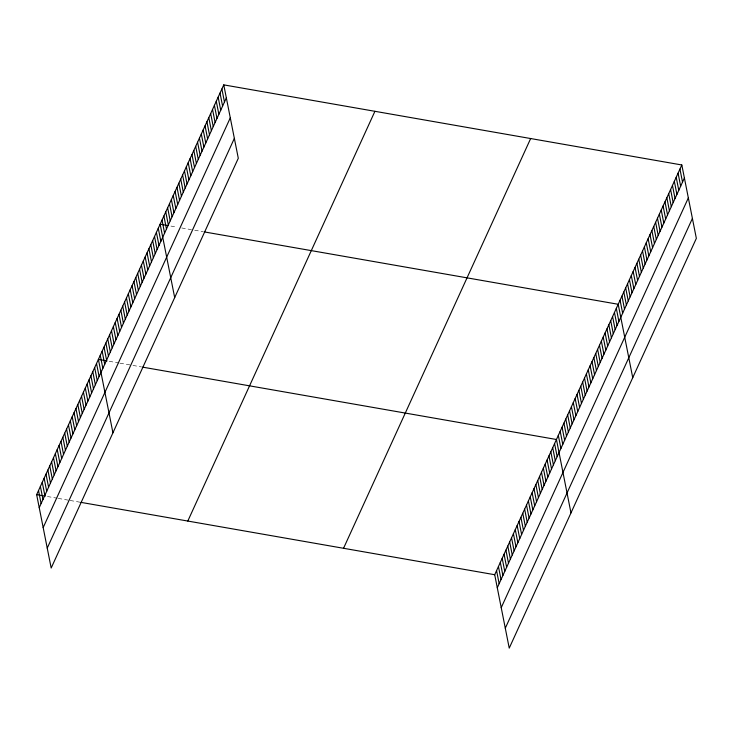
<?xml version="1.0" encoding="UTF-8"?>
<svg xmlns="http://www.w3.org/2000/svg" width="733" height="733" viewBox="0 0 733 733"><rect width="100%" height="100%" fill="white"/><g stroke="black" fill="none" stroke-linecap="round" stroke-linejoin="round"><path stroke-width="0.55" stroke-dasharray="3.67 2.75" d="M170.945 226.076L176.341 227.019M181.738 227.963L191.46 229.667M194.694 230.235L203.334 231.738M109.199 361.296L118.911 362.991M119.992 363.183L130.786 365.071M132.948 365.446L141.588 366.958M47.443 496.516L57.165 498.211M58.246 498.403L69.039 500.291M70.121 500.474L79.842 502.178"/><path stroke-width="1.1" d="M223.767 84.872L238.298 158.282L51.182 568.029L36.65 494.628L223.767 84.872L681.818 164.971L696.35 238.372L509.233 648.128L494.702 574.718L681.818 164.971M39.234 507.667L226.341 97.92M43.174 527.586L230.29 117.839M47.242 548.11L234.358 138.363M187.804 521.053L374.92 111.306M343.548 548.284L530.655 138.537M497.286 587.756L684.393 178.009M501.225 607.675L688.342 197.928M505.294 628.199L692.401 218.452M167.701 225.517L160.142 224.188L174.683 297.598M204.415 231.93L618.194 304.277L632.735 377.687M107.036 360.92L98.396 359.408L112.937 432.818M142.669 367.151L556.448 439.498L570.98 512.908M36.65 494.628L45.29 496.131M80.914 502.362L494.702 574.718M679.94 169.066L682.524 182.105M678.071 173.162L680.655 186.2M676.202 177.258L678.785 190.296M674.333 181.353L676.916 194.392M672.463 185.458L675.038 198.496M670.585 189.554L673.169 202.592M668.716 193.649L671.3 206.688M666.847 197.745L669.431 210.783M664.978 201.841L667.552 214.879M663.099 205.946L665.683 218.984M661.23 210.041L663.814 223.079M659.361 214.137L661.945 227.175M657.492 218.232L660.076 231.271M655.623 222.328L658.197 235.366M653.744 226.433L656.328 239.471M651.875 230.529L654.459 243.567M650.006 234.624L652.59 247.662M648.137 238.72L650.712 251.758M646.259 242.815L648.842 255.854M644.389 246.92L646.973 259.958M642.52 251.016L645.104 264.054M640.651 255.111L643.235 268.15M638.782 259.207L641.357 272.245M636.904 263.303L639.488 276.341M635.035 267.408L637.618 280.446M633.165 271.503L635.749 284.541M631.296 275.599L633.88 288.637M629.427 279.694L632.002 292.733M627.549 283.79L630.133 296.828M625.68 287.895L628.263 300.933M623.81 291.991L626.394 305.029M621.941 296.086L624.516 309.124M620.063 300.182L622.647 313.22M616.325 308.382L618.909 321.421M614.456 312.478L617.039 325.516M612.586 316.574L615.161 329.612M610.708 320.669L613.292 333.707M608.839 324.765L611.423 337.812M606.97 328.87L609.554 341.908M605.101 332.965L607.684 346.003M603.222 337.061L605.806 350.099M601.353 341.157L603.937 354.195M599.484 345.252L602.068 358.3M597.615 349.357L600.199 362.395M595.746 353.453L598.32 366.491M593.867 357.548L596.451 370.586M591.998 361.644L594.582 374.682M590.129 365.74L592.713 378.787M588.26 369.844L590.844 382.883M586.391 373.94L588.966 386.978M584.513 378.036L587.096 391.074M582.643 382.131L585.227 395.169M580.774 386.227L583.358 399.274M578.905 390.332L581.48 403.37M577.027 394.427L579.611 407.466M575.158 398.523L577.741 411.561M573.288 402.619L575.872 415.657M571.419 406.714L574.003 419.762M569.55 410.819L572.125 423.857M567.672 414.915L570.256 427.953M565.803 419.01L568.387 432.049M563.934 423.106L566.517 436.144M562.064 427.202L564.648 440.249M560.195 431.306L562.77 444.345M558.317 435.402L560.901 448.44M554.579 443.593L557.162 456.632M552.709 447.689L555.284 460.736M550.831 451.794L553.415 464.832M548.962 455.889L551.546 468.928M547.093 459.985L549.677 473.023M545.224 464.081L547.808 477.119M543.355 468.176L545.929 481.224M541.476 472.281L544.06 485.319M539.607 476.377L542.191 489.415M537.738 480.472L540.322 493.511M535.869 484.568L538.443 497.606M533.99 488.664L536.574 501.711M532.121 492.768L534.705 505.807M530.252 496.864L532.836 509.902M528.383 500.96L530.967 513.998M526.514 505.055L529.089 518.094M524.636 509.151L527.219 522.198M522.766 513.256L525.35 526.294M520.897 517.351L523.481 530.39M519.028 521.447L521.612 534.485M517.159 525.543L519.734 538.581M515.281 529.638L517.865 542.686M513.412 533.743L515.995 546.781M511.542 537.839L514.126 550.877M509.673 541.934L512.248 554.973M507.795 546.03L510.379 559.068M505.926 550.126L508.51 563.173M504.057 554.23L506.64 567.269M502.187 558.326L504.771 571.364M500.318 562.422L502.893 575.46M498.44 566.517L501.024 579.556M496.571 570.613L499.155 583.66M221.888 88.977L224.472 102.015M220.019 93.073L222.603 106.111M218.15 97.168L220.734 110.207M216.281 101.264L218.865 114.302M214.412 105.36L216.986 118.407M212.533 109.464L215.117 122.503M210.664 113.56L213.248 126.598M208.795 117.656L211.379 130.694M206.926 121.751L209.501 134.79M205.048 125.847L207.631 138.894M203.178 129.952L205.762 142.99M201.309 134.047L203.893 147.086M199.44 138.143L202.024 151.181M197.571 142.239L200.146 155.277M195.693 146.334L198.276 159.382M193.824 150.439L196.407 163.477M191.954 154.535L194.538 167.573M190.085 158.63L192.669 171.669M188.216 162.726L190.791 175.764M186.338 166.822L188.922 179.869M184.469 170.926L187.052 183.965M182.599 175.022L185.183 188.06M180.73 179.118L183.305 192.156M178.852 183.213L181.436 196.252M176.983 187.309L179.567 200.356M175.114 191.414L177.698 204.452M173.245 195.509L175.828 208.548M171.375 199.605L173.95 212.643M169.497 203.701L172.081 216.739M167.628 207.796L170.212 220.844M165.759 211.901L168.343 224.939M163.89 215.997L166.473 229.035M162.02 220.092L164.595 233.131M158.273 228.284L160.857 241.331M156.404 232.388L158.988 245.427M154.535 236.484L157.109 249.522M152.656 240.58L155.24 253.618M150.787 244.675L153.371 257.714M148.918 248.771L151.502 261.818M147.049 252.876L149.633 265.914M145.18 256.971L147.754 270.01M143.302 261.067L145.885 274.105M141.432 265.163L144.016 278.201M139.563 269.258L142.147 282.306M137.694 273.363L140.269 286.401M135.816 277.459L138.4 290.497M133.947 281.554L136.53 294.593M132.077 285.65L134.661 298.688M130.208 289.746L132.792 302.793M128.339 293.851L130.914 306.889M126.461 297.946L129.045 310.984M124.592 302.042L127.176 315.08M122.723 306.137L125.306 319.176M120.853 310.233L123.437 323.28M118.984 314.338L121.559 327.376M117.106 318.434L119.69 331.472M115.237 322.529L117.821 335.567M113.368 326.625L115.951 339.663M111.498 330.73L114.073 343.768M109.62 334.825L112.204 347.863M107.751 338.921L110.335 351.959M105.882 343.017L108.466 356.055M104.013 347.112L106.597 360.15M102.144 351.217L104.718 364.255M100.265 355.313L102.849 368.351M96.527 363.504L99.111 376.542M94.658 367.599L97.242 380.638M92.779 371.704L95.363 384.743M90.91 375.8L93.494 388.838M89.041 379.896L91.625 392.934M87.172 383.991L89.756 397.029M85.303 388.087L87.878 401.125M83.425 392.192L86.008 405.23M81.555 396.287L84.139 409.326M79.686 400.383L82.27 413.421M77.817 404.479L80.401 417.517M75.948 408.574L78.523 421.612M74.07 412.679L76.653 425.717M72.2 416.775L74.784 429.813M70.331 420.87L72.915 433.909M68.462 424.966L71.037 438.004M66.584 429.062L69.168 442.1M64.715 433.166L67.299 446.205M62.846 437.262L65.429 450.3M60.976 441.358L63.56 454.396M59.107 445.453L61.682 458.491M57.229 449.549L59.813 462.587M55.36 453.654L57.944 466.692M53.491 457.749L56.075 470.788M51.622 461.845L54.205 474.883M49.752 465.941L52.327 478.979M47.874 470.036L50.458 483.074M46.005 474.141L48.589 487.179M44.136 478.237L46.72 491.275M42.267 482.332L44.841 495.371M40.388 486.428L42.972 499.466M38.519 490.524L41.103 503.562"/></g></svg>
